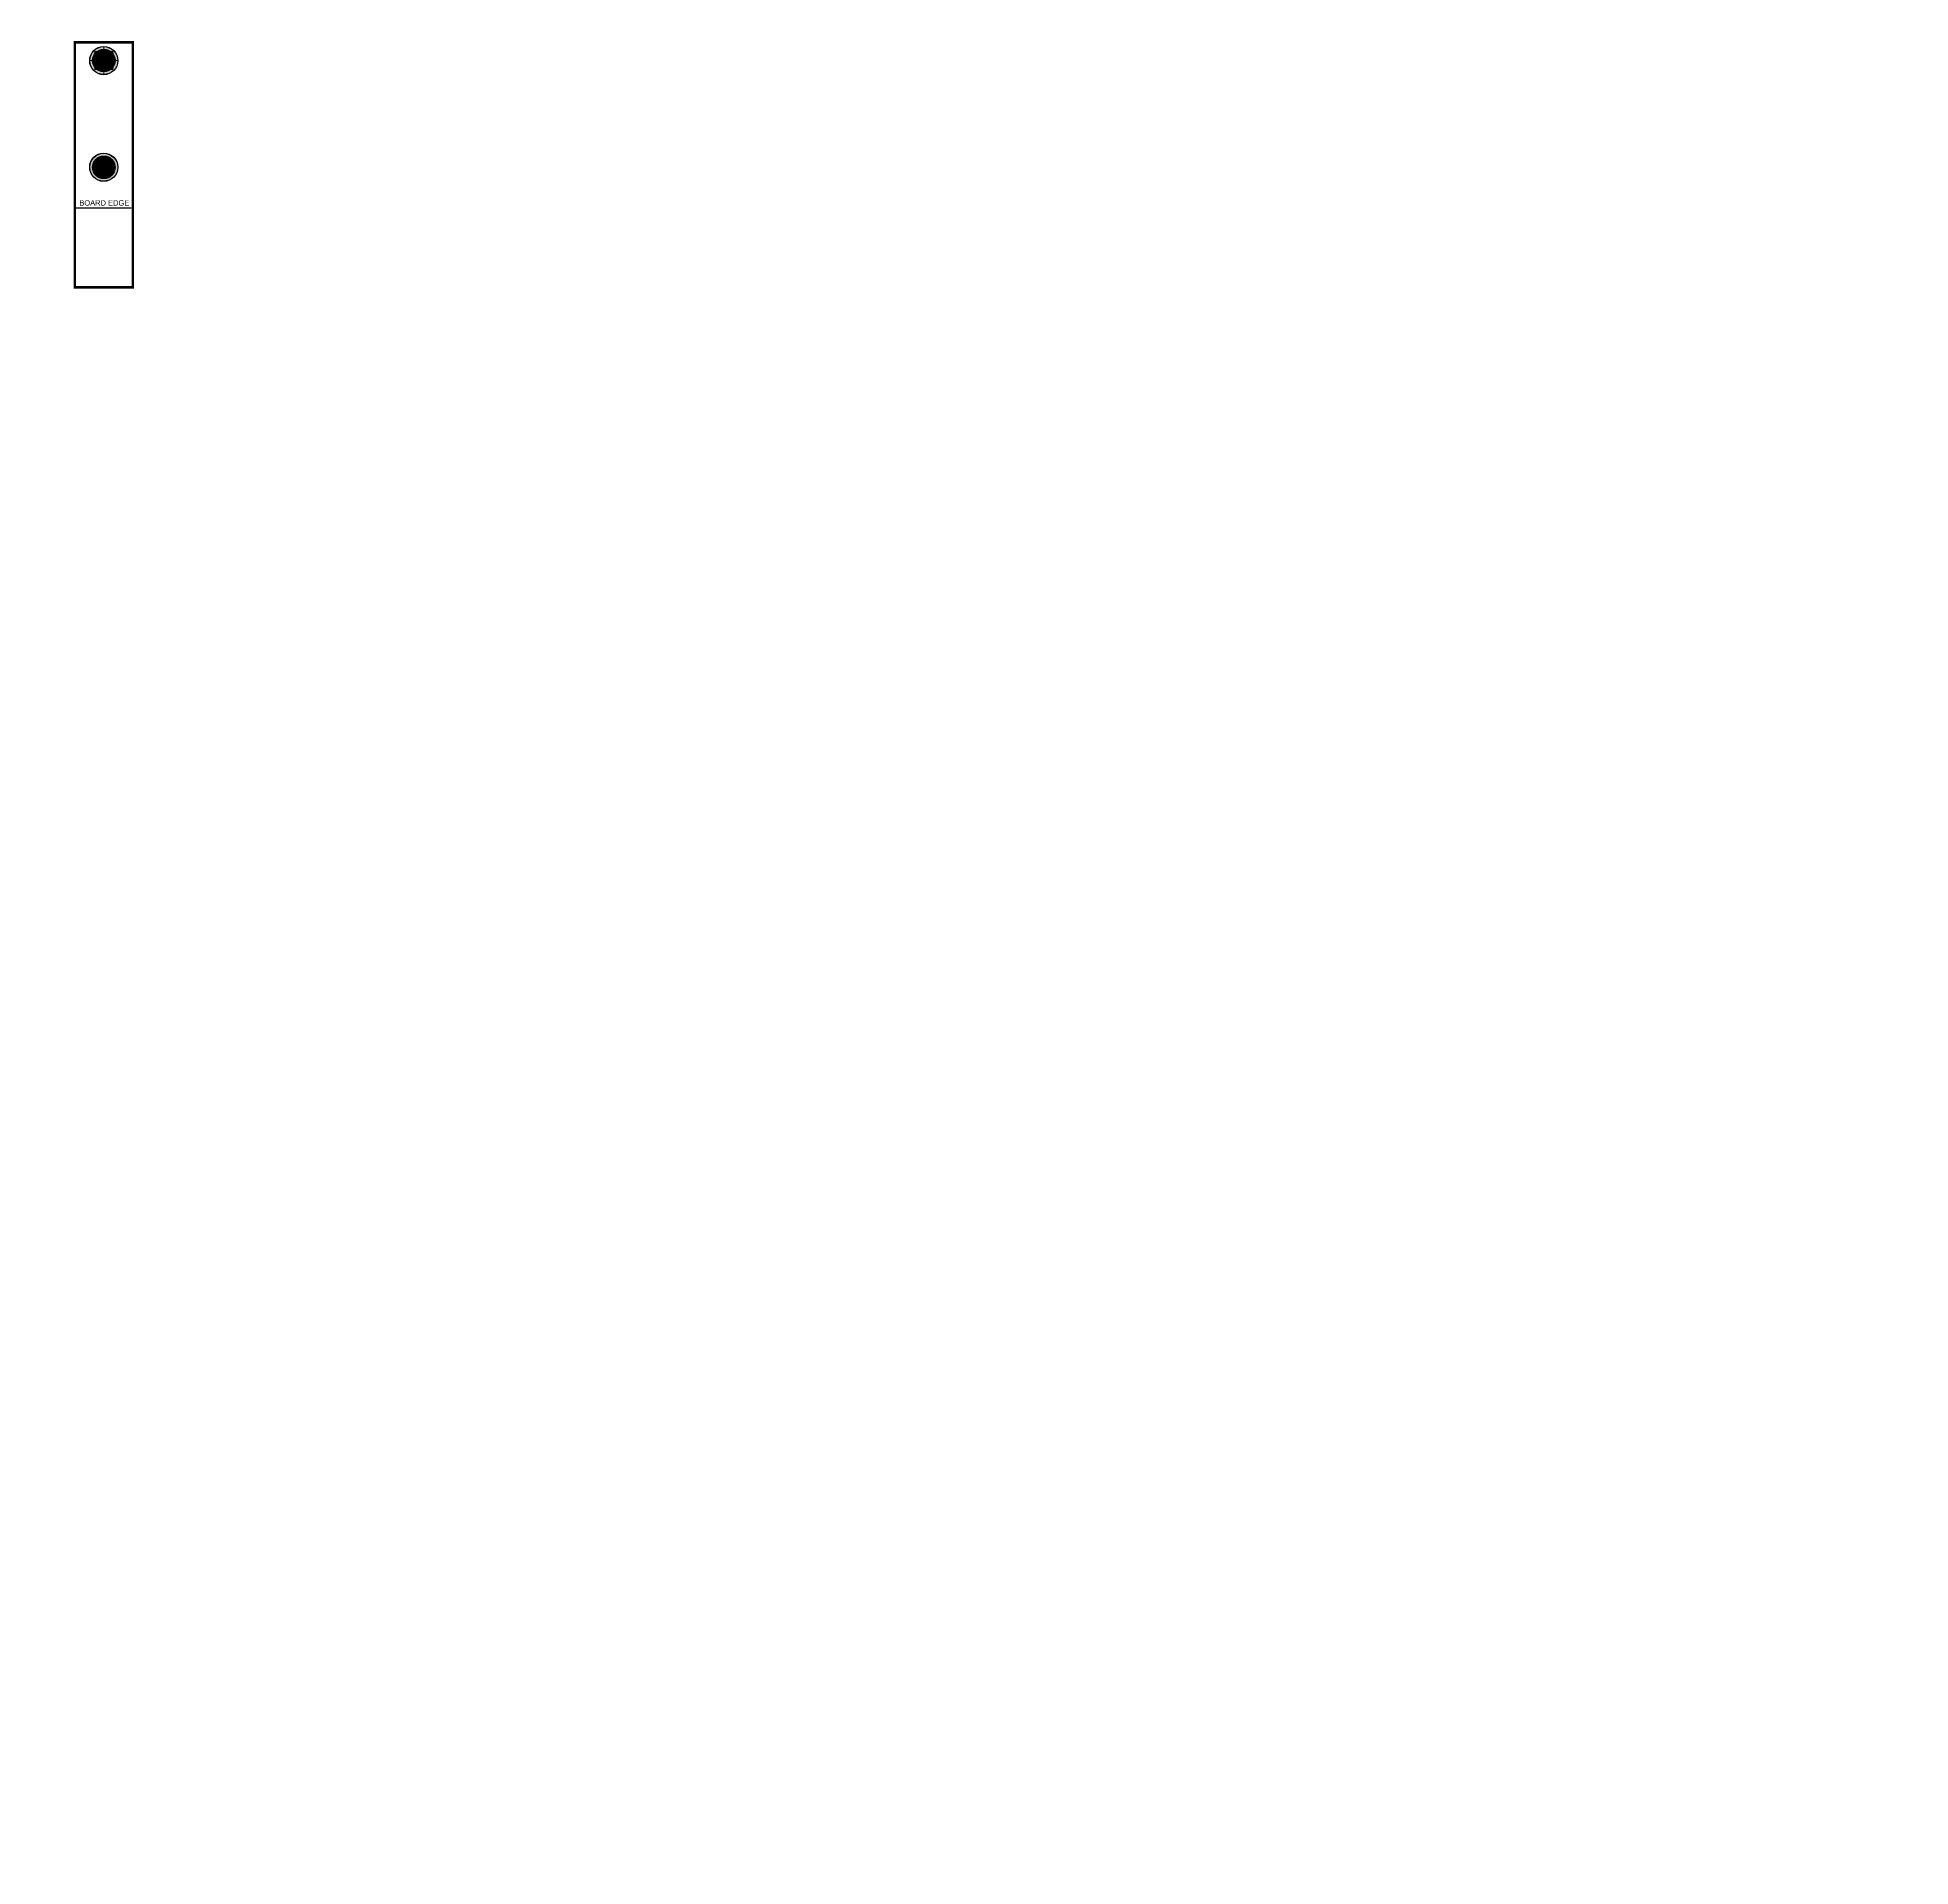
# Model space of a CAD drawing. Extents: x -10000 to 10000, y -10000 to 10000.
# Drawn here: x -367 to 10000, y -10000 to 128 of the extents above; entities that cross this region are included whole.
import ezdxf
from ezdxf.enums import TextEntityAlignment as Align

# ---------------------------------------------------------------- set-up
doc = ezdxf.new("R2010")
doc.units = 0
doc.header["$MEASUREMENT"] = 0
for name, color, linetype in [('ASSEMBLY_OUTLINES_TOP', 131, 'CONTINUOUS'), ('BOARD_ORIGIN', 50, 'CONTINUOUS'), ('BOARD_OUTLINE', 10, 'CONTINUOUS'), ('CELL_INFO', 20, 'CONTINUOUS'), ('MOUNTING_HOLE_PADS_LAYER_BOTTOM', 90, 'CONTINUOUS'), ('MOUNTING_HOLE_PADS_LAYER_TOP', 20, 'CONTINUOUS'), ('MOUNTING_HOLES_LAYER_BOTTOM', 22, 'CONTINUOUS'), ('MOUNTING_HOLES_LAYER_TOP', 22, 'CONTINUOUS'), ('NC_DRILL_ORIGIN', 244, 'CONTINUOUS'), ('PLACEMENT_OUTLINES_TOP', 170, 'CONTINUOUS'), ('ROUTE_OBSTRUCTS_LAYER_BOTTOM', 90, 'CONTINUOUS'), ('ROUTE_OBSTRUCTS_LAYER_TOP', 20, 'CONTINUOUS'), ('SILKSCREEN_OUTLINES_TOP', 104, 'CONTINUOUS'), ('SOLDERMASK_PADS_BTM', 151, 'CONTINUOUS'), ('SOLDERMASK_PADS_TOP', 91, 'CONTINUOUS')]:
    doc.layers.add(name, color=color, linetype=linetype)
doc.styles.add('ARIAL', font='ARIAL.TTF')
doc.styles.add('VERIBEST_GERBER_0', font='VBest0.ttf')

msp = doc.modelspace()

# ---------------------------------------------------------------- hatches: boundary and pattern name
at = {"layer": 'MOUNTING_HOLE_PADS_LAYER_BOTTOM'}
h = msp.add_hatch(color=256, dxfattribs=at)
edge = h.paths.add_edge_path()
edge.add_arc((0, 0), 57.5, 0, 360)
h = msp.add_hatch(color=256, dxfattribs=at)
edge = h.paths.add_edge_path()
edge.add_arc((0, -591), 57.5, 0, 360)
at = {"layer": 'MOUNTING_HOLE_PADS_LAYER_TOP'}
h = msp.add_hatch(color=256, dxfattribs=at)
edge = h.paths.add_edge_path()
edge.add_arc((0, 0), 57.5, 0, 360)
h = msp.add_hatch(color=256, dxfattribs=at)
edge = h.paths.add_edge_path()
edge.add_arc((0, -591), 57.5, 0, 360)
at = {"layer": 'MOUNTING_HOLES_LAYER_BOTTOM'}
h = msp.add_hatch(color=256, dxfattribs=at)
edge = h.paths.add_edge_path()
edge.add_arc((0, 0), 62.5, 0, 360)
h = msp.add_hatch(color=256, dxfattribs=at)
edge = h.paths.add_edge_path()
edge.add_arc((0, -591), 62.5, 0, 360)
at = {"layer": 'MOUNTING_HOLES_LAYER_TOP'}
h = msp.add_hatch(color=256, dxfattribs=at)
edge = h.paths.add_edge_path()
edge.add_arc((0, 0), 62.5, 0, 360)
h = msp.add_hatch(color=256, dxfattribs=at)
edge = h.paths.add_edge_path()
edge.add_arc((0, -591), 62.5, 0, 360)
at = {"layer": 'SOLDERMASK_PADS_BTM'}
h = msp.add_hatch(color=256, dxfattribs=at)
edge = h.paths.add_edge_path()
edge.add_arc((0, 0), 77.5, 0, 360)
h = msp.add_hatch(color=256, dxfattribs=at)
edge = h.paths.add_edge_path()
edge.add_arc((0, -591), 77.5, 0, 360)
at = {"layer": 'SOLDERMASK_PADS_TOP'}
h = msp.add_hatch(color=256, dxfattribs=at)
edge = h.paths.add_edge_path()
edge.add_arc((0, 0), 77.5, 0, 360)
h = msp.add_hatch(color=256, dxfattribs=at)
edge = h.paths.add_edge_path()
edge.add_arc((0, -591), 77.5, 0, 360)

# ---------------------------------------------------------------- linework, layer by layer
at = {"layer": 'ASSEMBLY_OUTLINES_TOP'}
msp.add_lwpolyline([(-157, -1253), (-157, 99), (157, 99), (157, -1253)], close=True, dxfattribs=at)
msp.add_lwpolyline([(152, -817), (-152, -817)], dxfattribs=at)
at = {"layer": 'BOARD_ORIGIN', "const_width": 5, "elevation": 0}
for points in [[(-75, 0), (75, 0)], [(0, -75), (0, 75)]]:
    msp.add_lwpolyline(points, dxfattribs=at)
msp.add_lwpolyline([(-56, 0, 1), (56, 0, 1)], format="xyb", close=True, dxfattribs=at)
at = {"layer": 'BOARD_OUTLINE', "const_width": 0.0000394}
msp.add_lwpolyline([(-10000, -10000), (-10000, 10000), (10000, 10000), (10000, -10000)], close=True, dxfattribs=at)
at = {"layer": 'CELL_INFO'}
msp.add_lwpolyline([(152, -817), (-152, -817)], dxfattribs=at)
at = {"layer": 'MOUNTING_HOLE_PADS_LAYER_BOTTOM'}
for centre in [(0, 0), (0, -591)]:
    msp.add_circle(centre, 57.5, dxfattribs=at)
at = {"layer": 'MOUNTING_HOLE_PADS_LAYER_TOP'}
for centre in [(0, 0), (0, -591)]:
    msp.add_circle(centre, 57.5, dxfattribs=at)
at = {"layer": 'MOUNTING_HOLES_LAYER_BOTTOM'}
for centre in [(0, 0), (0, -591)]:
    msp.add_circle(centre, 62.5, dxfattribs=at)
at = {"layer": 'MOUNTING_HOLES_LAYER_TOP'}
for centre in [(0, 0), (0, -591)]:
    msp.add_circle(centre, 62.5, dxfattribs=at)
at = {"layer": 'NC_DRILL_ORIGIN', "const_width": 5}
for points in [[(-75, 0), (75, 0)], [(0, -75), (0, 75)]]:
    msp.add_lwpolyline(points, dxfattribs=at)
msp.add_lwpolyline([(-50, -50), (-50, 50), (50, 50), (50, -50)], close=True, dxfattribs=at)
at = {"layer": 'PLACEMENT_OUTLINES_TOP'}
msp.add_lwpolyline([(-157, -1253), (-157, 99), (157, 99), (157, -1253)], close=True, dxfattribs=at)
at = {"layer": 'ROUTE_OBSTRUCTS_LAYER_BOTTOM'}
for centre in [(0, 0), (0, -590)]:
    msp.add_circle(centre, 78, dxfattribs=at)
at = {"layer": 'ROUTE_OBSTRUCTS_LAYER_TOP'}
for centre in [(0, 0), (0, -590)]:
    msp.add_circle(centre, 78, dxfattribs=at)
at = {"layer": 'SILKSCREEN_OUTLINES_TOP', "const_width": 10}
msp.add_lwpolyline([(-162, -1258), (-162, 104), (162, 104), (162, -1258)], close=True, dxfattribs=at)
at = {"layer": 'SOLDERMASK_PADS_BTM'}
for centre in [(0, 0), (0, -591)]:
    msp.add_circle(centre, 77.5, dxfattribs=at)
at = {"layer": 'SOLDERMASK_PADS_TOP'}
for centre in [(0, 0), (0, -591)]:
    msp.add_circle(centre, 77.5, dxfattribs=at)

# ---------------------------------------------------------------- texts
at = {"layer": 'BOARD_ORIGIN', "style": 'ARIAL'}
msp.add_text('B', height=40, dxfattribs=at).set_placement((5, 5), align=Align.BOTTOM_LEFT)
at = {"layer": 'CELL_INFO', "style": 'VERIBEST_GERBER_0'}
msp.add_text('BOARD EDGE', height=30, dxfattribs=at).set_placement((3, -788), align=Align.MIDDLE_CENTER)
at = {"layer": 'NC_DRILL_ORIGIN', "style": 'ARIAL'}
msp.add_text('D', height=40, dxfattribs=at).set_placement((5, 5), align=Align.BOTTOM_LEFT)

doc.saveas('drawing.dxf')
